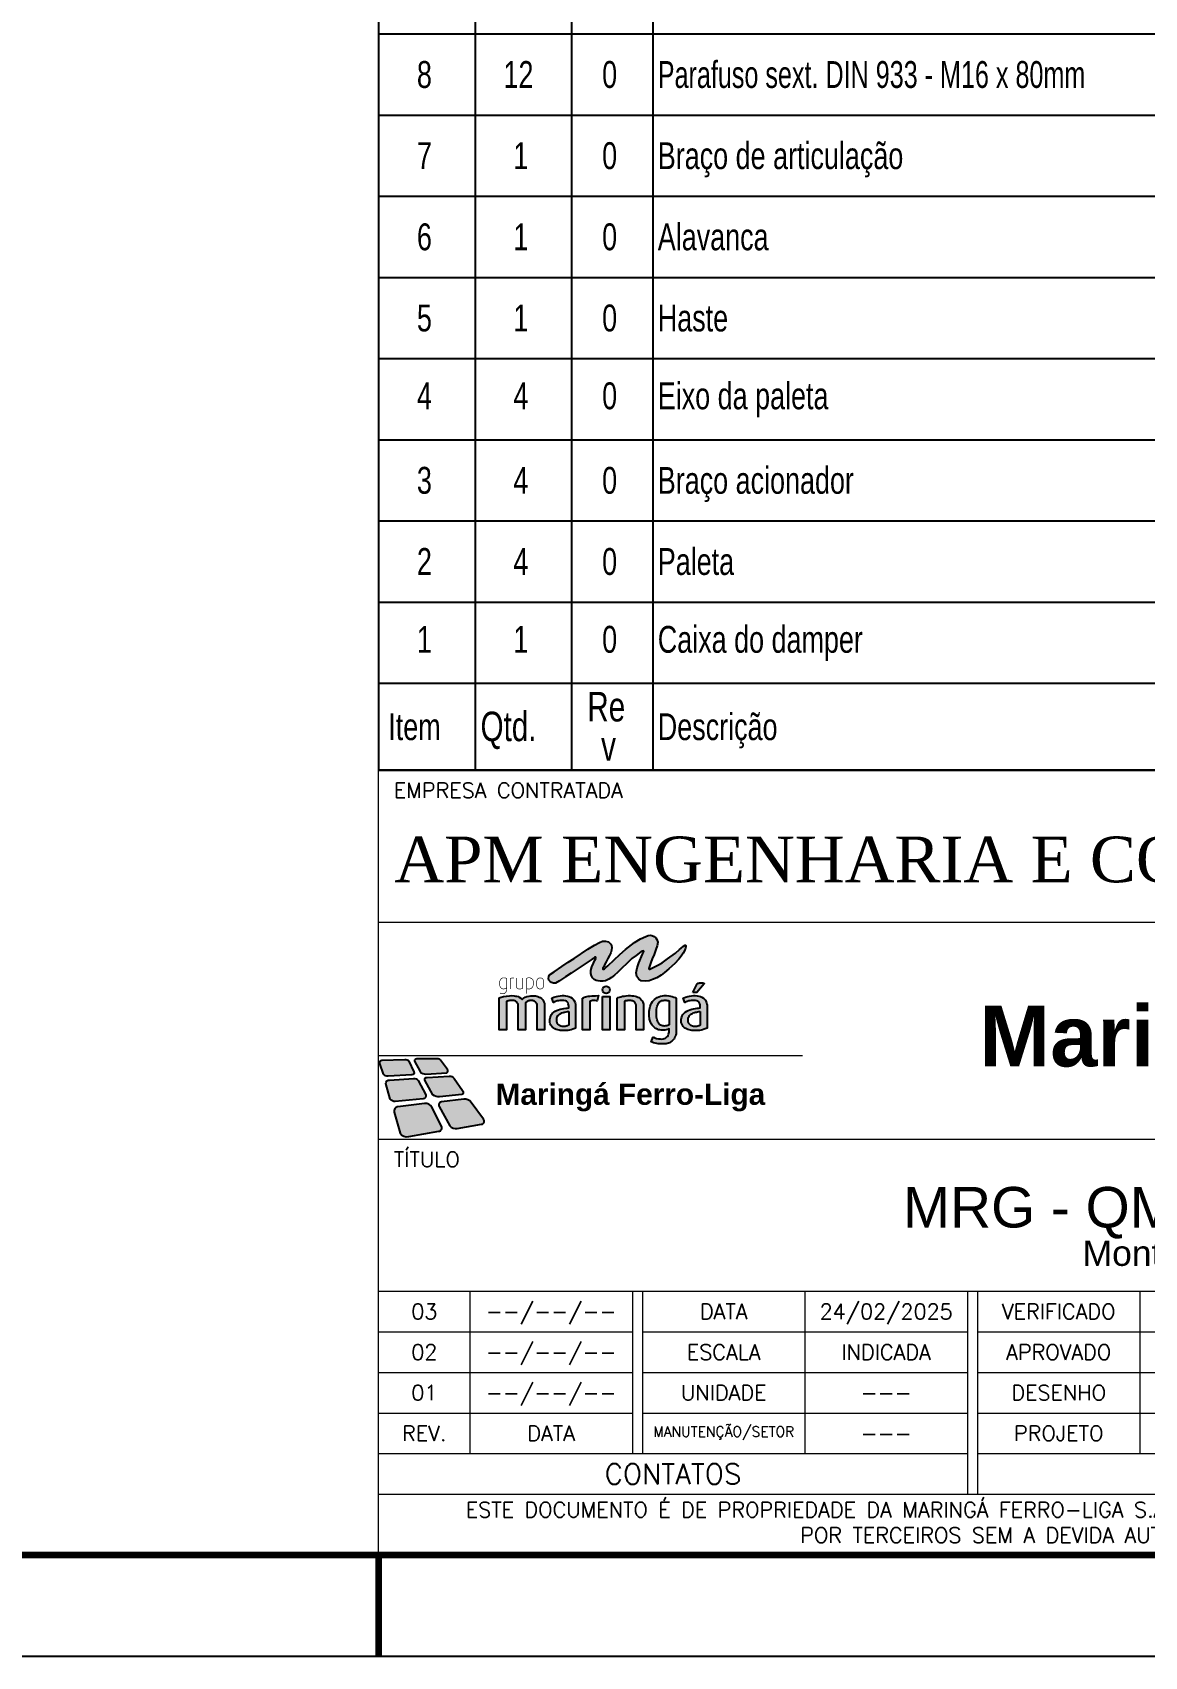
# Model space of a CAD drawing. Header units: millimetres. Extents: x 5983 to 6824, y 1301 to 1895.
# Drawn here: x 6605.1 to 6714.7, y 1300.7 to 1460.8 of the extents above; entities that cross this region are included whole.
import ezdxf
from ezdxf.enums import TextEntityAlignment as Align

# ---------------------------------------------------------------- set-up
doc = ezdxf.new("R2010")
doc.units = ezdxf.units.MM
doc.linetypes.add('SLD-Sólida', pattern=[0])
doc.layers.add('CARIMBO', color=7, linetype='Continuous', lineweight=0)
for name, color, linetype in [('FOLHA', 7, 'Continuous'), ('redd', 1, 'Continuous'), ('TEXTO', 7, 'SLD-Sólida')]:
    doc.layers.add(name, color=color, linetype=linetype)
doc.styles.add('ARIAL', font='arial.ttf', dxfattribs={"height": 3})
doc.styles.add('SLDTEXTSTYLE5', font='TXT', dxfattribs={"width": 0.75})
doc.styles.add('SLDTEXTSTYLE6', font='TXT', dxfattribs={"width": 0.7})
doc.styles.add('TEXTO 1.5MM', font='romans.shx', dxfattribs={"height": 1.5})
doc.styles.add('TEXTO 2MM', font='ROMANS.SHX', dxfattribs={"height": 2})
doc.styles.add('TEXTO 3MM', font='ROMANS.SHX', dxfattribs={"height": 3})
doc.styles.add('TIPO 2 - ARIAL', font='arial.ttf', dxfattribs={"height": 3})

# ---------------------------------------------------------------- blocks, each defined once
blk = doc.blocks.new('A$C2c571835')
at = {"layer": 'TEXTO'}
for p, q in [((0, 80.56), (0, 72.56)), ((9.5, 80.56), (9.5, 72.56)), ((19, 80.56), (19, 72.56)), ((27, 80.56), (27, 72.56)), ((0, 72.56), (0, 64.56)), ((0, 72.56), (9.5, 72.56)), ((9.5, 72.56), (9.5, 64.56)), ((9.5, 72.56), (19, 72.56)), ((19, 72.56), (19, 64.56)), ((19, 72.56), (27, 72.56)), ((27, 72.56), (27, 64.56)), ((27, 72.56), (118, 72.56)), ((0, 64.56), (0, 56.56)), ((0, 64.56), (9.5, 64.56)), ((9.5, 64.56), (9.5, 56.56)), ((9.5, 64.56), (19, 64.56)), ((19, 64.56), (19, 56.56)), ((19, 64.56), (27, 64.56)), ((27, 64.56), (27, 56.56)), ((27, 64.56), (118, 64.56)), ((0, 56.56), (0, 48.56)), ((0, 56.56), (9.5, 56.56)), ((9.5, 56.56), (9.5, 48.56)), ((9.5, 56.56), (19, 56.56)), ((19, 56.56), (19, 48.56)), ((19, 56.56), (27, 56.56)), ((27, 56.56), (27, 48.56)), ((27, 56.56), (118, 56.56)), ((0, 48.56), (0, 40.56)), ((0, 48.56), (9.5, 48.56)), ((9.5, 48.56), (9.5, 40.56)), ((9.5, 48.56), (19, 48.56)), ((19, 48.56), (19, 40.56)), ((19, 48.56), (27, 48.56)), ((27, 48.56), (27, 40.56)), ((27, 48.56), (118, 48.56)), ((0, 40.56), (0, 32.56)), ((0, 40.56), (9.5, 40.56)), ((9.5, 40.56), (9.5, 32.56)), ((9.5, 40.56), (19, 40.56)), ((19, 40.56), (19, 32.56)), ((19, 40.56), (27, 40.56)), ((27, 40.56), (27, 32.56)), ((27, 40.56), (118, 40.56)), ((0, 32.56), (0, 24.56)), ((0, 32.56), (9.5, 32.56)), ((9.5, 32.56), (9.5, 24.56)), ((9.5, 32.56), (19, 32.56)), ((19, 32.56), (19, 24.56)), ((19, 32.56), (27, 32.56)), ((27, 32.56), (27, 24.56)), ((27, 32.56), (118, 32.56)), ((0, 24.56), (0, 16.56)), ((0, 24.56), (9.5, 24.56)), ((9.5, 24.56), (9.5, 16.56)), ((9.5, 24.56), (19, 24.56)), ((19, 24.56), (19, 16.56)), ((19, 24.56), (27, 24.56)), ((27, 24.56), (27, 16.56)), ((27, 24.56), (118, 24.56)), ((0, 16.56), (0, 8.56)), ((0, 16.56), (9.5, 16.56)), ((9.5, 16.56), (9.5, 8.56)), ((9.5, 16.56), (19, 16.56)), ((19, 16.56), (19, 8.56)), ((19, 16.56), (27, 16.56)), ((27, 16.56), (27, 8.56)), ((27, 16.56), (118, 16.56)), ((0, 8.56), (0, 0)), ((0, 8.56), (9.5, 8.56)), ((9.5, 8.56), (9.5, 0)), ((9.5, 8.56), (19, 8.56)), ((19, 8.56), (19, 0)), ((19, 8.56), (27, 8.56)), ((27, 8.56), (27, 0)), ((27, 8.56), (118, 8.56)), ((0, 0), (9.5, 0)), ((9.5, 0), (19, 0)), ((19, 0), (27, 0)), ((27, 0), (118, 0))]:
    blk.add_line(p, q, dxfattribs=at)
at = {"layer": 'TEXTO', "linetype": 'SLD-Sólida'}
blk.add_line((175, 0), (0, 0), dxfattribs=at)
at = {"layer": 'TEXTO'}
for s, height, style, width, p in [('8', 2.65, 'SLDTEXTSTYLE5', 0.75, (3.77, 67.23)), ('12', 2.646, 'SLDTEXTSTYLE5', 0.75, (12.3, 67.23)), ('0', 2.65, 'SLDTEXTSTYLE5', 0.75, (22.02, 67.23)), ('Parafuso sext. DIN 933 - M16 x 80mm', 2.6458, 'SLDTEXTSTYLE6', 0.7, (27.5, 67.23)), ('7', 2.65, 'SLDTEXTSTYLE5', 0.75, (3.77, 59.23)), ('1', 2.65, 'SLDTEXTSTYLE5', 0.75, (13.27, 59.23)), ('0', 2.65, 'SLDTEXTSTYLE5', 0.75, (22.02, 59.23)), ('Braço de articulação', 2.6458, 'SLDTEXTSTYLE5', 0.75, (27.5, 59.23)), ('6', 2.65, 'SLDTEXTSTYLE5', 0.75, (3.77, 51.23)), ('1', 2.65, 'SLDTEXTSTYLE5', 0.75, (13.27, 51.23)), ('0', 2.65, 'SLDTEXTSTYLE5', 0.75, (22.02, 51.23)), ('Alavanca', 2.646, 'SLDTEXTSTYLE5', 0.75, (27.5, 51.23)), ('5', 2.65, 'SLDTEXTSTYLE5', 0.75, (3.77, 43.23)), ('1', 2.65, 'SLDTEXTSTYLE5', 0.75, (13.27, 43.23)), ('0', 2.65, 'SLDTEXTSTYLE5', 0.75, (22.02, 43.23)), ('Haste', 2.646, 'SLDTEXTSTYLE5', 0.75, (27.5, 43.23)), ('4', 2.65, 'SLDTEXTSTYLE5', 0.75, (3.77, 35.56)), ('4', 2.65, 'SLDTEXTSTYLE5', 0.75, (13.27, 35.56)), ('0', 2.65, 'SLDTEXTSTYLE5', 0.75, (22.02, 35.56)), ('Eixo da paleta', 2.6458, 'SLDTEXTSTYLE5', 0.75, (27.5, 35.56)), ('3', 2.65, 'SLDTEXTSTYLE5', 0.75, (3.77, 27.23)), ('4', 2.65, 'SLDTEXTSTYLE5', 0.75, (13.27, 27.23)), ('0', 2.65, 'SLDTEXTSTYLE5', 0.75, (22.02, 27.23)), ('Braço acionador', 2.6458, 'SLDTEXTSTYLE5', 0.75, (27.5, 27.23)), ('2', 2.65, 'SLDTEXTSTYLE5', 0.75, (3.77, 19.23)), ('4', 2.65, 'SLDTEXTSTYLE5', 0.75, (13.27, 19.23)), ('0', 2.65, 'SLDTEXTSTYLE5', 0.75, (22.02, 19.23)), ('Paleta', 2.646, 'SLDTEXTSTYLE5', 0.75, (27.5, 19.23)), ('1', 2.65, 'SLDTEXTSTYLE5', 0.75, (3.77, 11.56)), ('1', 2.65, 'SLDTEXTSTYLE5', 0.75, (13.27, 11.56)), ('0', 2.65, 'SLDTEXTSTYLE5', 0.75, (22.02, 11.56)), ('Caixa do damper', 2.6458, 'SLDTEXTSTYLE5', 0.75, (27.5, 11.56)), ('Re', 2.91, 'SLDTEXTSTYLE5', 0.75, (20.56, 4.79)), ('Item', 2.646, 'SLDTEXTSTYLE5', 0.75, (0.95, 2.95)), ('Qtd.', 2.91, 'SLDTEXTSTYLE5', 0.75, (10.04, 2.85)), ('Descrição', 2.646, 'SLDTEXTSTYLE5', 0.75, (27.5, 2.95)), ('v', 2.91, 'SLDTEXTSTYLE5', 0.75, (21.92, 0.91))]:
    blk.add_text(s, height=height, dxfattribs=dict(at, style=style, width=width)).set_placement(p)
blk = doc.blocks.new('CARIMBOO')
h = blk.add_hatch(color=30)
h.dxf.hatch_style = 1
h.paths.add_polyline_path([(664.2, 55.38, 0.524578), (664.27, 55.79), (663.43, 56.98, 0.284418), (662.96, 57.2), (660.77, 57.08, 0.454808), (660.56, 56.8), (661.35, 55.36, 0.23836), (662.01, 55.17)])
h.paths.add_polyline_path([(662.71, 57.54, 0.477619), (662.79, 57.86), (662.1, 58.79, 0.217222), (661.82, 58.92), (659.74, 58.9, 0.420948), (659.53, 58.69), (660.09, 57.65, 0.260595), (660.65, 57.41)])
h.paths.add_polyline_path([(659.26, 57.33, 0.59773), (659.47, 57.66), (658.98, 58.69, 0.276287), (658.58, 58.85), (656.32, 58.77, 0.531558), (656.13, 58.46), (656.47, 57.4, 0.260036), (656.94, 57.2)])
h = blk.add_hatch(color=30)
h.dxf.hatch_style = 1
h.paths.add_polyline_path([(661.93, 51.77, 0.549642), (662.18, 52.26), (661.23, 54.14, 0.317035), (660.52, 54.5), (657.88, 54.18, 0.466587), (657.54, 53.64), (658.13, 51.59, 0.343185), (658.97, 51.24)])
h.paths.add_polyline_path([(662.18, 54.66, 0.534853), (661.96, 54.21), (663, 52.32, 0.269583), (663.75, 52.05), (666.17, 52.46, 0.605972), (666.32, 52.97), (665.12, 54.61, 0.31406), (664.39, 54.92)])
h.paths.add_polyline_path([(660.38, 54.96, 0.45453), (660.65, 55.35), (659.91, 56.77, 0.259545), (659.42, 56.98), (657.06, 56.82, 0.424173), (656.72, 56.49), (657.15, 54.94, 0.29568), (657.63, 54.71)])
h.paths.add_polyline_path([(670.16, 53.19), (697.78, 53.19), (697.78, 57.52), (670.16, 57.52)], flags=9)
at = {"layer": 'redd'}
h = blk.add_hatch(color=256, dxfattribs=at)
h.dxf.hatch_style = 1
h.paths.add_polyline_path([(681.37, 69.1), (681.67, 69.33), (681.87, 69.47), (681.99, 69.53), (682.1, 69.56), (682.12, 69.52), (682.1, 69.41), (682.01, 69.23), (681.64, 68.37), (681.46, 67.86), (681.37, 67.38), (681.44, 67.01), (681.64, 66.76), (681.86, 66.6), (682.29, 66.55), (682.65, 66.6), (682.99, 66.72), (683.42, 66.9), (683.83, 67.14), (684.16, 67.41), (684.59, 67.78), (685.17, 68.31), (685.58, 68.73), (685.8, 69.02), (685.99, 69.33), (686.12, 69.56), (686.22, 69.82), (686.27, 69.96), (686.28, 70.04), (686.26, 70.08), (686.23, 70.11), (686.19, 70.1), (686.04, 70), (685.82, 69.83), (685.65, 69.69), (685.23, 69.33), (684.47, 68.75), (683.92, 68.37), (683.52, 68.14), (683.12, 67.93), (682.77, 67.77), (682.68, 67.73), (682.63, 67.77), (682.62, 67.81), (682.64, 67.91), (682.72, 68.12), (682.82, 68.41), (682.95, 68.77), (683.15, 69.2), (683.32, 69.67), (683.44, 70.05), (683.49, 70.39), (683.42, 70.66), (683.3, 70.84), (683.13, 70.98), (682.93, 71.06), (682.74, 71.08), (682.55, 71.06), (682.31, 70.98), (681.81, 70.75), (681.2, 70.36), (680.32, 69.67), (679.75, 69.18), (679.2, 68.66), (678.58, 68.06), (678.36, 67.87), (678.26, 67.79), (678.2, 67.73), (678.13, 67.73), (678.08, 67.76), (678.09, 67.84), (678.17, 67.98), (678.26, 68.17), (678.4, 68.46), (678.57, 68.79), (678.76, 69.1), (678.88, 69.36), (678.94, 69.61), (678.96, 69.88), (678.94, 70.07), (678.88, 70.22), (678.75, 70.35), (678.63, 70.43), (678.35, 70.51), (678.06, 70.49), (677.75, 70.37), (677.26, 70.12), (676.6, 69.7), (675.25, 68.8), (674.66, 68.42), (674.06, 68), (673.29, 67.49), (672.84, 67.19), (672.81, 67.13), (672.77, 67.02), (672.74, 66.84), (672.78, 66.66), (672.89, 66.52), (673.03, 66.42), (673.22, 66.36), (673.42, 66.37), (673.81, 66.59), (674.42, 66.99), (674.98, 67.36), (675.67, 67.81), (676.26, 68.21), (677.03, 68.72), (677.17, 68.81), (677.33, 68.92), (677.41, 68.92), (677.41, 68.87), (677.39, 68.79), (677.3, 68.62), (677.16, 68.32), (677, 67.97), (676.92, 67.62), (676.92, 67.33), (676.97, 67.08), (677.07, 66.88), (677.22, 66.73), (677.43, 66.63), (677.64, 66.58), (677.86, 66.55), (678.11, 66.56), (678.36, 66.61), (678.67, 66.76), (678.95, 66.92), (679.25, 67.17), (679.52, 67.42), (679.91, 67.8), (680.47, 68.34), (680.95, 68.78)])
h = blk.add_hatch(color=7, dxfattribs=at)
h.dxf.hatch_style = 1
h.paths.add_polyline_path([(670.48, 64.42), (670.52, 64.46), (670.56, 64.5), (670.6, 64.53), (670.65, 64.56), (670.71, 64.59), (670.77, 64.62), (670.83, 64.64), (670.89, 64.65), (670.97, 64.66), (671.03, 64.66), (671.11, 64.66), (671.18, 64.65), (671.24, 64.63), (671.31, 64.61), (671.37, 64.58), (671.44, 64.54), (671.49, 64.48), (671.53, 64.44), (671.58, 64.36), (671.61, 64.25), (671.62, 64.14), (671.62, 61.76), (672.34, 61.76), (672.34, 64.23), (672.33, 64.36), (672.29, 64.5), (672.24, 64.6), (672.18, 64.71), (672.11, 64.79), (672.03, 64.86), (671.92, 64.94), (671.81, 65), (671.69, 65.05), (671.57, 65.09), (671.45, 65.11), (671.33, 65.12), (671.23, 65.13), (671.13, 65.13), (671.01, 65.12), (670.82, 65.1), (670.61, 65.05), (670.42, 64.97), (670.24, 64.85), (670.15, 64.77), (670.01, 64.89), (669.86, 64.99), (669.73, 65.04), (669.59, 65.08), (669.47, 65.1), (669.34, 65.12), (669.1, 65.14), (668.89, 65.13), (668.59, 65.1), (668.3, 65.05), (668.08, 64.99), (667.88, 64.91), (667.88, 61.76), (668.6, 61.76), (668.6, 64.56), (668.69, 64.6), (668.76, 64.62), (668.84, 64.64), (668.92, 64.66), (669.03, 64.67), (669.12, 64.67), (669.23, 64.66), (669.32, 64.65), (669.41, 64.62), (669.47, 64.59), (669.55, 64.54), (669.61, 64.49), (669.66, 64.43), (669.7, 64.36), (669.74, 64.28), (669.75, 64.21), (669.75, 61.76), (670.48, 61.76)])
h.paths.add_polyline_path([(675.41, 64.13), (675.41, 64.21), (675.39, 64.28), (675.35, 64.44), (675.32, 64.53), (675.24, 64.68), (675.15, 64.79), (675.05, 64.89), (674.9, 64.98), (674.75, 65.05), (674.59, 65.1), (674.42, 65.13), (674.24, 65.14), (674.08, 65.14), (673.87, 65.12), (673.69, 65.1), (673.52, 65.05), (673.27, 64.97), (673.12, 64.91), (673.06, 64.88), (673.23, 64.47), (673.32, 64.52), (673.44, 64.56), (673.6, 64.61), (673.71, 64.63), (673.85, 64.65), (673.99, 64.67), (674.1, 64.67), (674.26, 64.65), (674.4, 64.62), (674.51, 64.58), (674.58, 64.51), (674.63, 64.45), (674.68, 64.34), (674.71, 64.22), (674.73, 64.08), (674.73, 63.92), (674.57, 63.91), (674.43, 63.89), (674.26, 63.87), (674.07, 63.84), (673.9, 63.79), (673.71, 63.73), (673.53, 63.66), (673.4, 63.59), (673.25, 63.5), (673.11, 63.37), (673.03, 63.27), (672.96, 63.15), (672.92, 63.05), (672.89, 62.95), (672.86, 62.77), (672.86, 62.59), (672.87, 62.49), (672.91, 62.36), (672.98, 62.21), (673.06, 62.09), (673.14, 62.01), (673.25, 61.93), (673.37, 61.86), (673.5, 61.81), (673.64, 61.76), (673.77, 61.73), (673.89, 61.71), (674.07, 61.7), (674.34, 61.7), (674.49, 61.7), (674.65, 61.71), (674.81, 61.74), (674.96, 61.78), (675.12, 61.82), (675.23, 61.85), (675.33, 61.89), (675.41, 61.93)])
h.paths.add_polyline_path([(673.63, 63.11), (673.67, 63.17), (673.72, 63.21), (673.77, 63.27), (673.82, 63.31), (673.87, 63.34), (673.96, 63.39), (674.05, 63.43), (674.17, 63.47), (674.27, 63.5), (674.36, 63.52), (674.47, 63.54), (674.6, 63.56), (674.73, 63.57), (674.73, 62.23), (674.71, 62.21), (674.68, 62.18), (674.64, 62.17), (674.58, 62.15), (674.49, 62.12), (674.39, 62.11), (674.27, 62.11), (674.15, 62.11), (674.07, 62.11), (673.96, 62.14), (673.82, 62.2), (673.74, 62.25), (673.67, 62.32), (673.65, 62.35), (673.62, 62.39), (673.6, 62.44), (673.58, 62.49), (673.56, 62.56), (673.55, 62.63), (673.55, 62.74), (673.55, 62.81), (673.55, 62.86), (673.56, 62.9), (673.57, 62.97), (673.59, 63.02)], flags=16)
h.paths.add_polyline_path([(676.82, 64.56), (676.88, 64.6), (676.97, 64.63), (677.08, 64.65), (677.21, 64.66), (677.34, 64.65), (677.45, 64.64), (677.52, 64.62), (677.66, 65.14), (677.36, 65.13), (677.15, 65.12), (676.99, 65.12), (676.82, 65.1), (676.65, 65.07), (676.5, 65.04), (676.39, 65.01), (676.27, 64.97), (676.18, 64.93), (676.1, 64.9), (676.1, 61.76), (676.82, 61.76)])
h.paths.add_polyline_path([(678.78, 65.06), (678.06, 65.06), (678.06, 61.76), (678.78, 61.76)])
h.paths.add_polyline_path([(678.06, 65.71, 1), (678.79, 65.71, 1)])
h.paths.add_polyline_path([(680.22, 64.57), (680.27, 64.59), (680.33, 64.61), (680.39, 64.63), (680.47, 64.64), (680.55, 64.66), (680.62, 64.66), (680.7, 64.67), (680.77, 64.67), (680.84, 64.66), (680.93, 64.64), (681.02, 64.62), (681.09, 64.59), (681.14, 64.56), (681.19, 64.53), (681.23, 64.49), (681.28, 64.44), (681.31, 64.37), (681.34, 64.3), (681.36, 64.23), (681.37, 64.15), (681.37, 61.76), (682.09, 61.76), (682.09, 64.28), (682.07, 64.38), (682.03, 64.5), (681.96, 64.64), (681.88, 64.73), (681.81, 64.81), (681.73, 64.89), (681.64, 64.94), (681.52, 65), (681.4, 65.05), (681.26, 65.1), (681.12, 65.12), (680.95, 65.13), (680.79, 65.14), (680.59, 65.14), (680.4, 65.13), (680.21, 65.1), (680.03, 65.07), (679.86, 65.03), (679.73, 64.99), (679.6, 64.95), (679.5, 64.89), (679.5, 61.76), (680.22, 61.76)])
h.paths.add_polyline_path([(685.3, 64.9), (685.21, 64.94), (685.08, 64.99), (684.91, 65.04), (684.75, 65.08), (684.58, 65.12), (684.36, 65.14), (684.14, 65.14), (683.96, 65.12), (683.76, 65.08), (683.61, 65.02), (683.45, 64.95), (683.3, 64.87), (683.19, 64.77), (683.07, 64.67), (682.97, 64.55), (682.89, 64.41), (682.81, 64.26), (682.75, 64.08), (682.71, 63.92), (682.68, 63.78), (682.65, 63.6), (682.64, 63.44), (682.64, 63.16), (682.65, 63.05), (682.67, 62.93), (682.7, 62.82), (682.72, 62.72), (682.75, 62.63), (682.82, 62.46), (682.88, 62.34), (682.95, 62.23), (683.03, 62.13), (683.12, 62.05), (683.22, 61.97), (683.3, 61.91), (683.38, 61.87), (683.47, 61.83), (683.58, 61.78), (683.7, 61.75), (683.82, 61.74), (683.93, 61.73), (684.07, 61.73), (684.19, 61.74), (684.34, 61.76), (684.48, 61.8), (684.56, 61.83), (684.61, 61.85), (684.61, 61.54), (684.59, 61.43), (684.57, 61.33), (684.53, 61.22), (684.46, 61.12), (684.37, 61.03), (684.27, 60.96), (684.14, 60.91), (684.02, 60.88), (683.87, 60.86), (683.73, 60.87), (683.58, 60.88), (683.39, 60.92), (683.27, 60.96), (683.15, 61.01), (683.04, 61.06), (682.85, 60.59), (682.95, 60.54), (683.09, 60.49), (683.23, 60.44), (683.4, 60.41), (683.55, 60.38), (683.74, 60.37), (684.11, 60.37), (684.19, 60.38), (684.32, 60.4), (684.43, 60.42), (684.55, 60.46), (684.64, 60.5), (684.74, 60.55), (684.83, 60.61), (684.93, 60.68), (684.99, 60.74), (685.05, 60.81), (685.1, 60.88), (685.14, 60.96), (685.19, 61.06), (685.23, 61.15), (685.27, 61.27), (685.3, 61.37), (685.3, 61.45), (685.3, 61.53)])
h.paths.add_polyline_path([(683.41, 63.98), (683.44, 64.09), (683.47, 64.17), (683.5, 64.24), (683.53, 64.31), (683.58, 64.4), (683.65, 64.48), (683.72, 64.55), (683.81, 64.6), (683.91, 64.65), (684.02, 64.67), (684.14, 64.69), (684.23, 64.7), (684.34, 64.69), (684.43, 64.67), (684.52, 64.65), (684.61, 64.62), (684.61, 62.25), (684.57, 62.22), (684.48, 62.18), (684.4, 62.16), (684.32, 62.15), (684.25, 62.15), (684.14, 62.14), (684.04, 62.15), (683.96, 62.16), (683.87, 62.19), (683.78, 62.23), (683.7, 62.27), (683.65, 62.32), (683.58, 62.41), (683.52, 62.52), (683.46, 62.64), (683.43, 62.75), (683.4, 62.88), (683.38, 63), (683.37, 63.1), (683.37, 63.64), (683.38, 63.78)], flags=16)
h.paths.add_polyline_path([(688.36, 64.13), (688.36, 64.21), (688.34, 64.28), (688.3, 64.44), (688.27, 64.53), (688.19, 64.68), (688.1, 64.79), (688, 64.89), (687.85, 64.98), (687.7, 65.05), (687.54, 65.1), (687.37, 65.13), (687.19, 65.14), (687.03, 65.14), (686.82, 65.12), (686.64, 65.1), (686.47, 65.05), (686.22, 64.97), (686.07, 64.91), (686.01, 64.88), (686.18, 64.47), (686.27, 64.52), (686.39, 64.56), (686.55, 64.61), (686.66, 64.63), (686.8, 64.65), (686.93, 64.67), (687.05, 64.67), (687.21, 64.65), (687.35, 64.62), (687.46, 64.58), (687.53, 64.51), (687.58, 64.45), (687.63, 64.34), (687.66, 64.22), (687.68, 64.08), (687.68, 63.92), (687.52, 63.91), (687.38, 63.89), (687.21, 63.87), (687.02, 63.84), (686.85, 63.79), (686.66, 63.73), (686.48, 63.66), (686.35, 63.59), (686.2, 63.5), (686.06, 63.37), (685.98, 63.27), (685.91, 63.15), (685.87, 63.05), (685.84, 62.95), (685.81, 62.77), (685.81, 62.59), (685.82, 62.49), (685.86, 62.36), (685.93, 62.21), (686.01, 62.09), (686.09, 62.01), (686.19, 61.93), (686.32, 61.86), (686.45, 61.81), (686.59, 61.76), (686.72, 61.73), (686.84, 61.71), (687.02, 61.7), (687.28, 61.7), (687.44, 61.7), (687.6, 61.71), (687.76, 61.74), (687.91, 61.78), (688.07, 61.82), (688.18, 61.85), (688.28, 61.89), (688.36, 61.93)])
h.paths.add_polyline_path([(686.72, 63.27), (686.77, 63.31), (686.82, 63.34), (686.91, 63.39), (687, 63.43), (687.12, 63.47), (687.22, 63.5), (687.31, 63.52), (687.42, 63.54), (687.55, 63.56), (687.68, 63.57), (687.68, 62.23), (687.66, 62.21), (687.63, 62.18), (687.59, 62.17), (687.53, 62.15), (687.44, 62.12), (687.34, 62.11), (687.22, 62.11), (687.1, 62.11), (687.02, 62.11), (686.91, 62.14), (686.77, 62.2), (686.69, 62.25), (686.62, 62.32), (686.6, 62.35), (686.57, 62.39), (686.55, 62.44), (686.53, 62.49), (686.51, 62.56), (686.5, 62.63), (686.5, 62.74), (686.5, 62.81), (686.5, 62.86), (686.51, 62.9), (686.52, 62.97), (686.54, 63.02), (686.58, 63.11), (686.62, 63.17), (686.67, 63.21)], flags=16)
h.paths.add_polyline_path([(688.08, 66.3), (688.06, 66.33), (688.04, 66.35), (688, 66.37), (687.94, 66.4), (687.89, 66.4), (687.8, 66.4), (687.71, 66.4), (687.62, 66.39), (687.54, 66.37), (687.46, 66.35), (687.37, 66.3), (686.95, 65.46), (687.36, 65.46)])
at = {"color": 1}
blk.add_lwpolyline([(672.84, 67.19), (673.29, 67.49), (674.06, 68), (674.66, 68.42), (675.25, 68.8), (676.6, 69.7), (677.26, 70.12), (677.75, 70.37), (678.06, 70.49), (678.35, 70.51), (678.63, 70.43), (678.75, 70.35), (678.88, 70.22), (678.94, 70.07), (678.96, 69.88), (678.94, 69.61), (678.88, 69.36), (678.76, 69.1), (678.57, 68.79), (678.4, 68.46), (678.26, 68.17), (678.17, 67.98), (678.09, 67.84), (678.08, 67.76), (678.13, 67.73), (678.2, 67.73), (678.26, 67.79), (678.36, 67.87), (678.58, 68.06), (679.2, 68.66), (679.75, 69.18), (680.32, 69.67), (681.2, 70.36), (681.81, 70.75), (682.31, 70.98), (682.55, 71.06), (682.74, 71.08), (682.93, 71.06), (683.13, 70.98), (683.3, 70.84), (683.42, 70.66), (683.49, 70.39), (683.44, 70.05), (683.32, 69.67), (683.15, 69.2), (682.95, 68.77), (682.82, 68.41), (682.72, 68.12), (682.64, 67.91), (682.62, 67.81), (682.63, 67.79), (682.63, 67.77), (682.64, 67.76), (682.66, 67.75), (682.68, 67.74), (682.71, 67.75), (682.77, 67.77), (683.12, 67.93), (683.52, 68.14), (683.92, 68.37), (684.47, 68.75), (685.23, 69.33), (685.65, 69.69), (685.82, 69.83), (686.04, 70), (686.19, 70.1), (686.23, 70.11), (686.26, 70.08), (686.28, 70.04), (686.27, 69.96), (686.22, 69.82), (686.12, 69.56), (685.99, 69.33), (685.8, 69.02), (685.58, 68.73), (685.17, 68.31), (684.59, 67.78), (684.16, 67.41), (683.83, 67.14), (683.42, 66.9), (682.99, 66.72), (682.65, 66.6), (682.29, 66.55), (681.86, 66.6), (681.64, 66.76), (681.44, 67.01), (681.37, 67.38), (681.46, 67.86), (681.64, 68.37), (682.01, 69.23), (682.1, 69.41), (682.12, 69.52), (682.1, 69.56), (682.08, 69.56), (681.99, 69.53), (681.87, 69.47), (681.67, 69.33), (681.37, 69.1), (680.95, 68.78), (680.47, 68.34), (679.91, 67.8), (679.52, 67.42), (679.25, 67.17), (678.95, 66.92), (678.67, 66.76), (678.36, 66.61), (678.11, 66.56), (677.86, 66.55), (677.64, 66.58), (677.43, 66.63), (677.22, 66.73), (677.07, 66.88), (676.97, 67.08), (676.92, 67.33), (676.92, 67.62), (677, 67.97), (677.16, 68.32), (677.3, 68.62), (677.39, 68.79), (677.41, 68.87), (677.41, 68.91), (677.39, 68.92), (677.33, 68.92), (677.28, 68.88), (677.17, 68.81), (677.03, 68.72), (676.26, 68.21), (675.67, 67.81), (674.98, 67.36), (674.42, 66.99), (673.81, 66.59), (673.42, 66.37), (673.22, 66.36), (673.03, 66.42), (672.89, 66.52), (672.78, 66.66), (672.74, 66.84), (672.77, 67.02), (672.81, 67.13), (672.84, 67.19)], dxfattribs=at)
at = {"const_width": 0.0625}
for points in [[(667.95, 65.39), (668, 65.36), (668.04, 65.34), (668.09, 65.33), (668.17, 65.32), (668.23, 65.32), (668.32, 65.33), (668.36, 65.34), (668.43, 65.38), (668.48, 65.41), (668.52, 65.47), (668.55, 65.51), (668.57, 65.56), (668.58, 65.6), (668.59, 65.67), (668.6, 65.73), (668.6, 66.83), (668.55, 66.86), (668.47, 66.88), (668.39, 66.89), (668.3, 66.89), (668.22, 66.88), (668.16, 66.86), (668.1, 66.83), (668.06, 66.79), (668.02, 66.75), (668, 66.71), (667.97, 66.65), (667.94, 66.59), (667.92, 66.53), (667.91, 66.46), (667.91, 66.38), (667.91, 66.29), (667.92, 66.19), (667.94, 66.1), (667.96, 66.04), (668.01, 65.97), (668.04, 65.92), (668.08, 65.88), (668.14, 65.84), (668.17, 65.82), (668.23, 65.8), (668.29, 65.8), (668.37, 65.8), (668.45, 65.82), (668.51, 65.84), (668.55, 65.86), (668.6, 65.9)], [(668.98, 65.78), (668.98, 66.82), (669.02, 66.84), (669.08, 66.86), (669.13, 66.87), (669.17, 66.87), (669.22, 66.87), (669.28, 66.87), (669.33, 66.87)], [(669.56, 66.89), (669.56, 66.07), (669.58, 65.96), (669.61, 65.91), (669.64, 65.88), (669.71, 65.83), (669.78, 65.8), (669.88, 65.79), (669.96, 65.79), (670.06, 65.81), (670.12, 65.83), (670.19, 65.87), (670.19, 66.89)], [(670.58, 65.33), (670.58, 66.83), (670.64, 66.87), (670.72, 66.89), (670.81, 66.9), (670.9, 66.89), (670.97, 66.87), (671.03, 66.84), (671.07, 66.82), (671.12, 66.78), (671.17, 66.73), (671.21, 66.66), (671.23, 66.58), (671.24, 66.52), (671.25, 66.42), (671.25, 66.33), (671.24, 66.21), (671.22, 66.12), (671.18, 66.02), (671.14, 65.96), (671.08, 65.89), (671.02, 65.85), (670.94, 65.81), (670.84, 65.79), (670.75, 65.79), (670.63, 65.81), (670.58, 65.83)]]:
    blk.add_lwpolyline(points, dxfattribs=at)
blk.add_lwpolyline([(672.26, 66.33), (672.26, 66.38), (672.26, 66.49), (672.25, 66.59), (672.22, 66.68), (672.19, 66.75), (672.16, 66.79), (672.12, 66.82), (672.07, 66.85), (672.02, 66.87), (671.96, 66.88), (671.91, 66.89), (671.87, 66.88), (671.81, 66.87), (671.75, 66.85), (671.71, 66.82), (671.67, 66.79), (671.64, 66.75), (671.6, 66.68), (671.58, 66.59), (671.56, 66.49), (671.56, 66.38), (671.56, 66.33), (671.56, 66.29), (671.56, 66.18), (671.58, 66.07), (671.6, 65.99), (671.64, 65.92), (671.67, 65.88), (671.71, 65.85), (671.75, 65.82), (671.81, 65.8), (671.87, 65.78), (671.91, 65.78), (671.96, 65.78), (672.02, 65.8), (672.07, 65.82), (672.12, 65.85), (672.16, 65.88), (672.19, 65.92), (672.22, 65.99), (672.25, 66.07), (672.26, 66.18), (672.26, 66.29)], close=True, dxfattribs=at)
for points in [[(686.95, 65.46), (687.37, 66.3), (687.46, 66.35), (687.54, 66.37), (687.62, 66.39), (687.71, 66.4), (687.8, 66.4), (687.89, 66.4), (687.94, 66.4), (688, 66.37), (688.04, 66.35), (688.06, 66.33), (688.08, 66.3), (687.36, 65.46), (686.95, 65.46)], [(667.88, 64.91), (668.08, 64.99), (668.3, 65.05), (668.59, 65.1), (668.89, 65.13), (669.1, 65.14), (669.34, 65.12), (669.47, 65.1), (669.59, 65.08), (669.73, 65.04), (669.86, 64.99), (670.01, 64.89), (670.15, 64.77), (670.24, 64.85), (670.42, 64.97), (670.61, 65.05), (670.82, 65.1), (671.01, 65.12), (671.13, 65.13), (671.23, 65.13), (671.33, 65.12), (671.45, 65.11), (671.57, 65.09), (671.69, 65.05), (671.81, 65), (671.92, 64.94), (672.03, 64.86), (672.11, 64.79), (672.18, 64.71), (672.24, 64.6), (672.29, 64.5), (672.33, 64.36), (672.34, 64.23)], [(672.34, 64.23), (672.34, 61.76), (671.62, 61.76), (671.62, 64.14), (671.61, 64.25), (671.58, 64.36), (671.53, 64.44), (671.49, 64.48), (671.44, 64.54), (671.37, 64.58), (671.31, 64.61), (671.24, 64.63), (671.18, 64.65), (671.11, 64.66), (671.03, 64.66), (670.97, 64.66), (670.89, 64.65), (670.83, 64.64), (670.77, 64.62), (670.71, 64.59), (670.65, 64.56), (670.6, 64.53), (670.56, 64.5), (670.52, 64.46), (670.48, 64.42), (670.48, 61.76), (669.75, 61.76), (669.75, 64.21), (669.74, 64.28), (669.7, 64.36), (669.66, 64.43), (669.61, 64.49), (669.55, 64.54), (669.47, 64.59), (669.41, 64.62), (669.32, 64.65), (669.23, 64.66), (669.12, 64.67), (669.03, 64.67), (668.92, 64.66), (668.84, 64.64), (668.76, 64.62), (668.69, 64.6), (668.6, 64.56), (668.6, 61.76), (667.88, 61.76), (667.88, 64.91)], [(675.41, 64.13), (675.41, 61.93), (675.33, 61.89), (675.23, 61.85), (675.12, 61.82), (674.96, 61.78), (674.81, 61.74), (674.65, 61.71), (674.49, 61.7), (674.34, 61.7), (674.07, 61.7), (673.89, 61.71), (673.77, 61.73), (673.64, 61.76), (673.5, 61.81), (673.37, 61.86), (673.25, 61.93), (673.14, 62.01), (673.06, 62.09), (672.98, 62.21), (672.91, 62.36), (672.87, 62.49), (672.86, 62.59), (672.86, 62.77), (672.89, 62.95), (672.92, 63.05), (672.96, 63.15), (673.03, 63.27), (673.11, 63.37), (673.25, 63.5), (673.4, 63.59), (673.53, 63.66), (673.71, 63.73), (673.9, 63.79), (674.07, 63.84), (674.26, 63.87), (674.43, 63.89), (674.57, 63.91), (674.73, 63.92), (674.73, 64.08), (674.71, 64.22), (674.68, 64.34), (674.63, 64.45), (674.58, 64.51), (674.51, 64.58), (674.4, 64.62), (674.26, 64.65), (674.1, 64.67), (673.99, 64.67), (673.85, 64.65), (673.71, 64.63), (673.6, 64.61), (673.44, 64.56), (673.32, 64.52), (673.23, 64.47), (673.06, 64.88), (673.12, 64.91), (673.27, 64.97), (673.52, 65.05), (673.69, 65.1), (673.87, 65.12), (674.08, 65.14), (674.24, 65.14), (674.42, 65.13), (674.59, 65.1), (674.75, 65.05), (674.9, 64.98), (675.05, 64.89), (675.15, 64.79), (675.24, 64.68), (675.32, 64.53), (675.35, 64.44), (675.39, 64.28), (675.41, 64.21), (675.41, 64.13)], [(678.06, 65.06), (678.78, 65.06), (678.78, 61.76), (678.06, 61.76), (678.06, 65.06)], [(683.04, 61.06), (683.15, 61.01), (683.27, 60.96), (683.39, 60.92), (683.58, 60.88), (683.73, 60.87), (683.87, 60.86), (684.02, 60.88), (684.14, 60.91), (684.27, 60.96), (684.37, 61.03), (684.46, 61.12), (684.53, 61.22), (684.57, 61.33), (684.59, 61.43), (684.61, 61.54), (684.61, 61.85), (684.56, 61.83), (684.48, 61.8), (684.34, 61.76), (684.19, 61.74), (684.07, 61.73), (683.93, 61.73), (683.82, 61.74), (683.7, 61.75), (683.58, 61.78), (683.47, 61.83), (683.38, 61.87), (683.3, 61.91), (683.22, 61.97), (683.12, 62.05), (683.03, 62.13), (682.95, 62.23), (682.88, 62.34), (682.82, 62.46), (682.75, 62.63), (682.72, 62.72), (682.7, 62.82), (682.67, 62.93), (682.65, 63.05), (682.64, 63.16), (682.64, 63.44), (682.65, 63.6), (682.68, 63.78), (682.71, 63.92), (682.75, 64.08), (682.81, 64.26), (682.89, 64.41), (682.97, 64.55), (683.07, 64.67), (683.19, 64.77), (683.3, 64.87), (683.45, 64.95), (683.61, 65.02), (683.76, 65.08), (683.96, 65.12), (684.14, 65.14), (684.36, 65.14), (684.58, 65.12), (684.75, 65.08), (684.91, 65.04), (685.08, 64.99), (685.21, 64.94), (685.3, 64.9), (685.3, 61.53), (685.3, 61.45), (685.3, 61.37), (685.27, 61.27), (685.23, 61.15), (685.19, 61.06), (685.14, 60.96), (685.1, 60.88), (685.05, 60.81), (684.99, 60.74), (684.93, 60.68), (684.83, 60.61), (684.74, 60.55), (684.64, 60.5), (684.55, 60.46), (684.43, 60.42), (684.32, 60.4), (684.19, 60.38), (684.11, 60.37), (683.74, 60.37), (683.55, 60.38), (683.4, 60.41), (683.23, 60.44), (683.09, 60.49), (682.95, 60.54), (682.85, 60.59), (683.04, 61.06)], [(684.61, 64.62), (684.61, 62.25), (684.57, 62.22), (684.48, 62.18), (684.4, 62.16), (684.32, 62.15), (684.25, 62.15), (684.14, 62.14), (684.04, 62.15), (683.96, 62.16), (683.87, 62.19), (683.78, 62.23), (683.7, 62.27), (683.65, 62.32), (683.58, 62.41), (683.52, 62.52), (683.46, 62.64), (683.43, 62.75), (683.4, 62.88), (683.38, 63), (683.37, 63.1), (683.37, 63.64), (683.38, 63.78), (683.41, 63.98), (683.44, 64.09), (683.47, 64.17), (683.5, 64.24), (683.53, 64.31), (683.58, 64.4), (683.65, 64.48), (683.72, 64.55), (683.81, 64.6), (683.91, 64.65), (684.02, 64.67), (684.14, 64.69), (684.23, 64.7), (684.34, 64.69), (684.43, 64.67), (684.52, 64.65), (684.61, 64.62)], [(688.36, 64.13), (688.36, 61.93), (688.28, 61.89), (688.18, 61.85), (688.07, 61.82), (687.91, 61.78), (687.76, 61.74), (687.6, 61.71), (687.44, 61.7), (687.28, 61.7), (687.02, 61.7), (686.84, 61.71), (686.72, 61.73), (686.59, 61.76), (686.45, 61.81), (686.32, 61.86), (686.19, 61.93), (686.09, 62.01), (686.01, 62.09), (685.93, 62.21), (685.86, 62.36), (685.82, 62.49), (685.81, 62.59), (685.81, 62.77), (685.84, 62.95), (685.87, 63.05), (685.91, 63.15), (685.98, 63.27), (686.06, 63.37), (686.2, 63.5), (686.35, 63.59), (686.48, 63.66), (686.66, 63.73), (686.85, 63.79), (687.02, 63.84), (687.21, 63.87), (687.38, 63.89), (687.52, 63.91), (687.68, 63.92), (687.68, 64.08), (687.66, 64.22), (687.63, 64.34), (687.58, 64.45), (687.53, 64.51), (687.46, 64.58), (687.35, 64.62), (687.21, 64.65), (687.05, 64.67), (686.93, 64.67), (686.8, 64.65), (686.66, 64.63), (686.55, 64.61), (686.39, 64.56), (686.27, 64.52), (686.18, 64.47), (686.01, 64.88), (686.07, 64.91), (686.22, 64.97), (686.47, 65.05), (686.64, 65.1), (686.82, 65.12), (687.03, 65.14), (687.19, 65.14), (687.37, 65.13), (687.54, 65.1), (687.7, 65.05), (687.85, 64.98), (688, 64.89), (688.1, 64.79), (688.19, 64.68), (688.27, 64.53), (688.3, 64.44), (688.34, 64.28), (688.36, 64.21), (688.36, 64.13)], [(674.73, 63.57), (674.73, 62.23), (674.71, 62.21), (674.68, 62.18), (674.64, 62.17), (674.58, 62.15), (674.49, 62.12), (674.39, 62.11), (674.27, 62.11), (674.15, 62.11), (674.07, 62.11), (673.96, 62.14), (673.82, 62.2), (673.74, 62.25), (673.67, 62.32), (673.65, 62.35), (673.62, 62.39), (673.6, 62.44), (673.58, 62.49), (673.56, 62.56), (673.55, 62.63), (673.55, 62.74), (673.55, 62.81), (673.55, 62.86), (673.56, 62.9), (673.57, 62.97), (673.59, 63.02), (673.63, 63.11), (673.67, 63.17), (673.72, 63.21), (673.77, 63.27), (673.82, 63.31), (673.87, 63.34), (673.96, 63.39), (674.05, 63.43), (674.17, 63.47), (674.27, 63.5), (674.36, 63.52), (674.47, 63.54), (674.6, 63.56), (674.73, 63.57)], [(687.68, 63.57), (687.68, 62.23), (687.66, 62.21), (687.63, 62.18), (687.59, 62.17), (687.53, 62.15), (687.44, 62.12), (687.34, 62.11), (687.22, 62.11), (687.1, 62.11), (687.02, 62.11), (686.91, 62.14), (686.77, 62.2), (686.69, 62.25), (686.62, 62.32), (686.6, 62.35), (686.57, 62.39), (686.55, 62.44), (686.53, 62.49), (686.51, 62.56), (686.5, 62.63), (686.5, 62.74), (686.5, 62.81), (686.5, 62.86), (686.51, 62.9), (686.52, 62.97), (686.54, 63.02), (686.58, 63.11), (686.62, 63.17), (686.67, 63.21), (686.72, 63.27), (686.77, 63.31), (686.82, 63.34), (686.91, 63.39), (687, 63.43), (687.12, 63.47), (687.22, 63.5), (687.31, 63.52), (687.42, 63.54), (687.55, 63.56), (687.68, 63.57)]]:
    blk.add_lwpolyline(points)
for points in [[(676.1, 64.9), (676.18, 64.93), (676.27, 64.97), (676.39, 65.01), (676.5, 65.04), (676.65, 65.07), (676.82, 65.1), (676.99, 65.12), (677.15, 65.12), (677.36, 65.13), (677.66, 65.14), (677.52, 64.62), (677.45, 64.64), (677.34, 64.65), (677.21, 64.66), (677.08, 64.65), (676.97, 64.63), (676.88, 64.6), (676.82, 64.56), (676.82, 61.76), (676.1, 61.76)], [(679.5, 64.89), (679.6, 64.95), (679.73, 64.99), (679.86, 65.03), (680.03, 65.07), (680.21, 65.1), (680.4, 65.13), (680.59, 65.14), (680.79, 65.14), (680.95, 65.13), (681.12, 65.12), (681.26, 65.1), (681.4, 65.05), (681.52, 65), (681.64, 64.94), (681.73, 64.89), (681.81, 64.81), (681.88, 64.73), (681.96, 64.64), (682.03, 64.5), (682.07, 64.38), (682.09, 64.28), (682.09, 61.76), (681.37, 61.76), (681.37, 64.15), (681.36, 64.23), (681.34, 64.3), (681.31, 64.37), (681.28, 64.44), (681.23, 64.49), (681.19, 64.53), (681.14, 64.56), (681.09, 64.59), (681.04, 64.62), (680.99, 64.63), (680.93, 64.64), (680.84, 64.66), (680.77, 64.67), (680.7, 64.67), (680.62, 64.66), (680.55, 64.66), (680.47, 64.64), (680.39, 64.63), (680.33, 64.61), (680.27, 64.59), (680.22, 64.57), (680.22, 61.76), (679.5, 61.76)]]:
    blk.add_lwpolyline(points, close=True)
at = {"color": 30}
for points in [[(656.32, 58.77), (658.58, 58.85, -0.276287), (658.98, 58.69), (659.48, 57.64, -0.564693), (659.26, 57.33), (656.94, 57.2, -0.260036), (656.47, 57.4), (656.13, 58.46, -0.532515)], [(657.15, 54.94), (656.72, 56.49, -0.424173), (657.06, 56.82), (659.42, 56.98, -0.259545), (659.91, 56.77), (660.65, 55.35, -0.45453), (660.38, 54.96), (657.63, 54.71, -0.29568)], [(664.2, 55.38), (662.01, 55.17, -0.23836), (661.35, 55.36), (660.56, 56.8, -0.463574), (660.77, 57.08), (662.96, 57.2, -0.284418), (663.43, 56.98), (664.27, 55.79, -0.524578)], [(662.18, 54.66, 0.51863), (661.95, 54.22), (663, 52.32, 0.269583), (663.75, 52.05), (666.15, 52.46, 0.62841), (666.32, 52.97), (665.12, 54.61, 0.31406), (664.39, 54.92)]]:
    blk.add_lwpolyline(points, format="xyb", close=True, dxfattribs=at)
for points in [[(660.65, 57.41), (662.71, 57.54, 0.477619), (662.79, 57.86), (662.1, 58.79, 0.238799), (661.79, 58.91), (659.75, 58.9, 0.440227), (659.53, 58.69), (660.09, 57.65, 0.260595), (660.65, 57.41)], [(661.23, 54.14, 0.317035), (660.52, 54.5), (657.89, 54.18, 0.458517), (657.53, 53.66), (658.13, 51.59, 0.343185), (658.97, 51.24), (661.93, 51.77, 0.549642), (662.18, 52.26), (661.23, 54.14)]]:
    blk.add_lwpolyline(points, format="xyb", dxfattribs=at)
blk.add_circle((678.42, 65.71), 0.365)
at = {"layer": 'CARIMBO', "color": 252, "lineweight": 0}
for p, q in [((656, 51), (831, 51)), ((656, 36), (831, 36)), ((665, 36), (665, 20)), ((681, 36), (681, 20)), ((682, 36), (682, 20)), ((698, 36), (698, 20)), ((714, 36), (714, 16)), ((715, 36), (715, 16)), ((731, 36), (731, 20)), ((656, 20), (714, 20)), ((715, 20), (831, 20)), ((656, 16), (831, 16))]:
    blk.add_line(p, q, dxfattribs=at)
at = {"layer": 'CARIMBO', "color": 1, "lineweight": 0}
for p, q in [((656, 32), (681, 32)), ((682, 32), (714, 32)), ((715, 32), (747, 32)), ((656, 28), (681, 28)), ((682, 28), (714, 28)), ((715, 28), (747, 28)), ((656, 24), (681, 24)), ((682, 24), (714, 24)), ((715, 24), (747, 24))]:
    blk.add_line(p, q, dxfattribs=at)
at = {"layer": 'CARIMBO', "color": 252, "lineweight": 0}
blk.add_lwpolyline([(656, 72.37), (831, 72.37), (831, 10), (656, 10)], close=True, dxfattribs=at)
blk.add_lwpolyline([(656, 59.23), (697.77, 59.23)], dxfattribs=at)
at = {"layer": 'CARIMBO', "lineweight": 0}
for s, insert, char_height, width, attachment_point, style in [('{\\fArial|b1|i0|c0|p34;Maringá Ferro-Liga S.A.}', (762.44, 60.23), 6, 141.3466, 5, 'ARIAL'), ('{\\fArial|b1|i0|c0|p34;Maringá Ferro-Liga }', (680.8, 55.1), 2.1, 49.4713, 5, 'ARIAL'), ('\\pi1.5;TÍTULO', (656, 49), 1.5, 16, 4, 'TEXTO 2MM'), ('03', (660.5, 34), 1.5, 39, 5, 'TEXTO 2MM'), ('DATA', (690, 34), 1.5, 16, 5, 'TEXTO 2MM'), ('VERIFICADO', (723, 34), 1.5, 16, 5, 'TEXTO 2MM'), ('02', (660.5, 30), 1.5, 39, 5, 'TEXTO 2MM'), ('ESCALA', (690, 30), 1.5, 39, 5, 'TEXTO 3MM'), ('APROVADO', (723, 30), 1.5, 16, 5, 'TEXTO 2MM'), ('01', (660.5, 26), 1.5, 39, 5, 'TEXTO 2MM'), ('UNIDADE', (690, 26), 1.5, 39, 5, 'TEXTO 2MM'), ('DESENHO', (723, 26), 1.5, 16, 5, 'TEXTO 2MM'), ('REV.', (660.5, 22), 1.5, 39, 5, 'TEXTO 2MM'), ('MANUTENÇÃO/SETOR', (690, 22), 1, 39, 5, 'TEXTO 2MM'), ('PROJETO', (723, 22), 1.5, 16, 5, 'TEXTO 2MM'), ('CONTATOS', (685, 18), 2, 58, 5, 'TEXTO 2MM'), ('ESTE DOCUMENTO É DE PROPRIEDADE DA MARINGÁ FERRO-LIGA S.A. E NÃO PODE SER COPIADO OU TRANSMITIDO TOTAL OU PARCIALMENTE, NEM UTILIZADO POR TERCEIROS SEM A DEVIDA AUTORIZAÇÃO - COPYRIGHT RESERVED TO GRUPO MARINGÁ', (743.5, 13), 1.5, 174.9998, 5, 'TEXTO 2MM')]:
    blk.add_mtext(s, dxfattribs=dict(at, insert=insert, char_height=char_height, width=width, attachment_point=attachment_point, style=style))
for tag, height, style, p in [('TÍTULO', 4, 'TIPO 2 - ARIAL', (743.5, 44.28)), ('SUBTÍTULO', 2.5, 'TIPO 2 - ARIAL', (743.5, 39.75)), ('--/--/--', 1.5, 'TEXTO 1.5MM', (673, 34)), ('--/--/--', 1.5, 'TEXTO 1.5MM', (706, 34)), ('-----', 1.1, 'TEXTO 1.5MM', (739, 34)), ('--/--/--', 1.5, 'TEXTO 1.5MM', (673, 30)), ('-/---', 1.5, 'TEXTO 1.5MM', (706, 30)), ('-----', 1.1, 'TEXTO 1.5MM', (739, 30)), ('PCM-0000', 5.5, 'TIPO 2 - ARIAL', (766.5, 26)), ('MAN--/--', 1.5, 'TEXTO 1.5MM', (794.75, 29)), ('-----', 1.5, 'TEXTO 1.5MM', (812.25, 29)), ('--/--/--', 1.5, 'TEXTO 1.5MM', (673, 26)), ('-----', 1.5, 'TEXTO 1.5MM', (706, 26)), ('-----', 1.1, 'TEXTO 1.5MM', (739, 26)), ('00', 2, 'TEXTO 1.5MM', (823.5, 24)), ('00', 2, 'TEXTO 1.5MM', (828.5, 24)), ('DATA', 1.5, 'TEXTO 1.5MM', (673, 22)), ('---------', 2.7, 'TEXTO 1.5MM', (803.5, 22.66)), ('-----', 1.5, 'TEXTO 1.5MM', (706, 22)), ('-----', 1.1, 'TEXTO 1.5MM', (739, 22))]:
    blk.add_attdef(tag, text='', height=height, dxfattribs=dict(at, style=style)).set_placement(p, align=Align.MIDDLE_CENTER)

msp = doc.modelspace()

# ---------------------------------------------------------------- linework, layer by layer
at = {"layer": 'CARIMBO', "color": 252}
for p, q in [((6639.25, 1388.12), (6814.25, 1388.12)), ((6639.25, 1373.12), (6639.25, 1388.12))]:
    msp.add_line(p, q, dxfattribs=at)
at = {"layer": 'FOLHA', "color": 9, "lineweight": 100}
for p, q in [((6814.25, 1310.75), (6008.25, 1310.75)), ((6639.25, 1310.75), (6639.25, 1300.75))]:
    msp.add_line(p, q, dxfattribs=at)
at = {"layer": 'FOLHA'}
msp.add_lwpolyline([(5983.25, 1894.75), (6824.25, 1894.75), (6824.25, 1300.75), (5983.25, 1300.75)], close=True, dxfattribs=at)

# ---------------------------------------------------------------- block references
msp.add_blockref('A$C2c571835', (6639.25, 1388.12))
ref = msp.add_blockref('CARIMBOO', (5983.25, 1300.75))
ref.add_attrib('-/---', 'INDICADA', dxfattribs={"layer": 'CARIMBO', "lineweight": 0, "height": 1.5, "style": 'TEXTO 1.5MM'}).set_placement((6689.25, 1330.75), align=Align.MIDDLE_CENTER)
ref.add_attrib('--/--/--', '--/--/--', dxfattribs={"layer": 'CARIMBO', "lineweight": 0, "height": 1.5, "style": 'TEXTO 1.5MM'}).set_placement((6656.25, 1334.75), align=Align.MIDDLE_CENTER)
ref.add_attrib('--/--/--', '--/--/--', dxfattribs={"layer": 'CARIMBO', "lineweight": 0, "height": 1.5, "style": 'TEXTO 1.5MM'}).set_placement((6656.25, 1330.75), align=Align.MIDDLE_CENTER)
ref.add_attrib('--/--/--', '--/--/--', dxfattribs={"layer": 'CARIMBO', "lineweight": 0, "height": 1.5, "style": 'TEXTO 1.5MM'}).set_placement((6656.25, 1326.75), align=Align.MIDDLE_CENTER)
ref.add_attrib('DATA', 'DATA', dxfattribs={"layer": 'CARIMBO', "lineweight": 0, "height": 1.5, "style": 'TEXTO 1.5MM'}).set_placement((6656.25, 1322.75), align=Align.MIDDLE_CENTER)
ref.add_attrib('--/--/--', '24/02/2025', dxfattribs={"layer": 'CARIMBO', "lineweight": 0, "height": 1.5, "style": 'TEXTO 1.5MM'}).set_placement((6689.25, 1334.75), align=Align.MIDDLE_CENTER)
ref.add_attrib('-----', '---', dxfattribs={"layer": 'CARIMBO', "lineweight": 0, "height": 1.5, "style": 'TEXTO 1.5MM'}).set_placement((6689.25, 1322.75), align=Align.MIDDLE_CENTER)
ref.add_attrib('-----', '---', dxfattribs={"layer": 'CARIMBO', "lineweight": 0, "height": 1.5, "style": 'TEXTO 1.5MM'}).set_placement((6689.25, 1326.75), align=Align.MIDDLE_CENTER)
ref.add_attrib('SUBTÍTULO', 'Montagem de Chaminé', dxfattribs={"layer": 'CARIMBO', "lineweight": 0, "height": 2.5, "style": 'TIPO 2 - ARIAL'}).set_placement((6726.75, 1340.5), align=Align.MIDDLE_CENTER)
ref.add_attrib('TÍTULO', 'MRG - QMD - CHAM - 33-70', dxfattribs={"layer": 'CARIMBO', "lineweight": 0, "height": 4, "style": 'TIPO 2 - ARIAL'}).set_placement((6726.75, 1345.03), align=Align.MIDDLE_CENTER)

# ---------------------------------------------------------------- texts
at = {"layer": 'CARIMBO', "attachment_point": 4, "style": 'TEXTO 2MM'}
for s, insert, char_height, width in [('\\pxi1;EMPRESA CONTRATADA', (6639.25, 1386.12), 1.5, 35.1426), ('\\pxi1;{\\Ftimes|c0;APM ENGENHARIA E CONSULTORIA}', (6636.29, 1379.28), 4.5, 127.743)]:
    msp.add_mtext(s, dxfattribs=dict(at, insert=insert, char_height=char_height, width=width))

doc.saveas('drawing.dxf')
